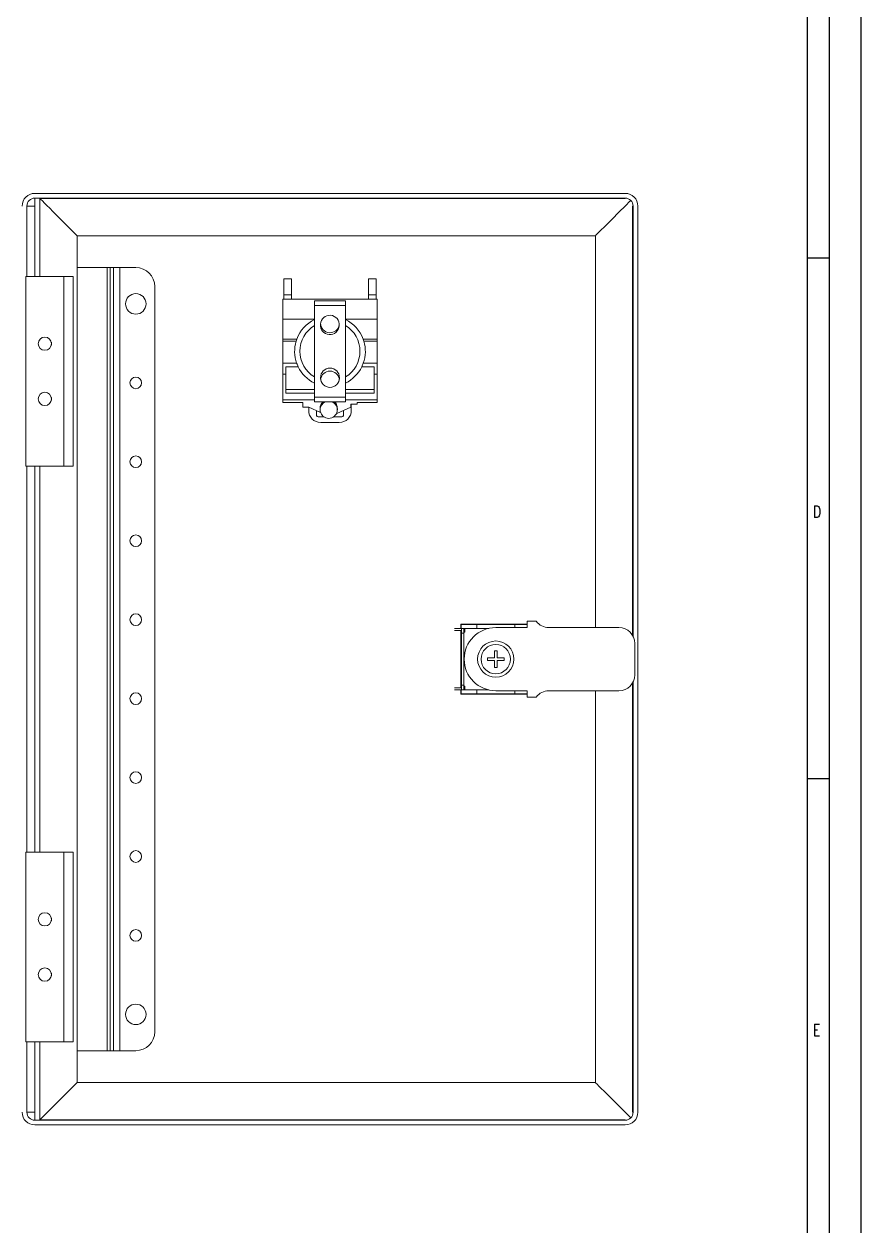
# Model space of a CAD drawing. Extents: x 4137 to 28680, y 2446 to 6814.
# Drawn here: x 11272.7 to 11537.8, y 3397.2 to 3777.8 of the extents above; entities that cross this region are included whole.
import ezdxf

# ---------------------------------------------------------------- set-up
doc = ezdxf.new("R2010")
doc.units = 0
doc.header["$LTSCALE"] = 0.5
doc.layers.get('0').update_dxf_attribs({"linetype": 'CONTINUOUS'})
doc.layers.add('DIM', color=5, linetype='CONTINUOUS')
doc.styles.get("Standard").update_dxf_attribs({"font": 'simplex.shx'})

msp = doc.modelspace()

# ---------------------------------------------------------------- linework, layer by layer
at = {"color": 7, "linetype": 'Continuous'}
for p, q in [((11537.8, 4215.32), (11537.8, 3027.32)), ((11537.8, 4215.32), (11537.8, 3027.32)), ((11527.8, 3037.32), (11527.8, 4205.32)), ((11527.8, 3037.32), (11527.8, 4205.32)), ((11520.8, 4198.32), (11520.8, 3145.32)), ((11520.8, 4198.32), (11520.8, 3145.32))]:
    msp.add_line(p, q, dxfattribs=at)
at = {"color": 7, "linetype": 'Continuous', "lineweight": 15}
for p, q in [((11463.13, 3724.17), (11276.13, 3724.17)), ((11463.13, 3724.17), (11276.13, 3724.17)), ((11463.13, 3722.67), (11276.13, 3722.67)), ((11463.13, 3722.67), (11276.13, 3722.67)), ((11277.68, 3722.67), (11277.68, 3697.82)), ((11277.68, 3722.67), (11277.68, 3697.82)), ((11277.77, 3722.54), (11277.99, 3722.67)), ((11277.77, 3722.54), (11277.99, 3722.67)), ((11463.13, 3722.67), (11463.13, 3722.54)), ((11463.13, 3722.67), (11463.13, 3722.54)), ((11273.63, 3720.17), (11273.63, 3697.82)), ((11273.63, 3720.17), (11276.13, 3720.17)), ((11273.63, 3720.17), (11273.63, 3697.82)), ((11273.63, 3720.17), (11276.13, 3720.17)), ((11463.13, 3722.54), (11277.77, 3722.54)), ((11463.13, 3722.54), (11277.77, 3722.54)), ((11465.49, 3584.12), (11465.49, 3720.17)), ((11465.63, 3720.17), (11465.49, 3720.17)), ((11465.49, 3584.12), (11465.49, 3720.17)), ((11465.63, 3720.17), (11465.49, 3720.17)), ((11465.63, 3583.85), (11465.63, 3720.17)), ((11465.63, 3583.85), (11465.63, 3720.17)), ((11467.13, 3433.17), (11467.13, 3720.17)), ((11467.13, 3433.17), (11467.13, 3720.17)), ((11289.58, 3710.72), (11453.68, 3710.72)), ((11289.58, 3442.62), (11289.58, 3710.72)), ((11289.58, 3710.72), (11453.68, 3710.72)), ((11289.58, 3442.62), (11289.58, 3710.72)), ((11453.68, 3710.72), (11453.68, 3586.67)), ((11453.68, 3710.72), (11453.68, 3586.67)), ((11289.58, 3700.67), (11299.02, 3700.67)), ((11289.58, 3700.67), (11299.02, 3700.67)), ((11299.02, 3700.67), (11299.02, 3452.67)), ((11299.02, 3700.67), (11300.01, 3700.67)), ((11299.02, 3700.67), (11299.02, 3452.67)), ((11299.02, 3700.67), (11300.01, 3700.67)), ((11300.01, 3452.67), (11300.01, 3700.67)), ((11300.01, 3700.67), (11301.04, 3700.67)), ((11300.01, 3452.67), (11300.01, 3700.67)), ((11300.01, 3700.67), (11301.04, 3700.67)), ((11301.04, 3700.67), (11301.04, 3452.67)), ((11301.04, 3700.67), (11303.03, 3700.67)), ((11301.04, 3700.67), (11301.04, 3452.67)), ((11301.04, 3700.67), (11303.03, 3700.67)), ((11303.03, 3452.67), (11303.03, 3700.67)), ((11303.03, 3700.67), (11308.13, 3700.67)), ((11303.03, 3452.67), (11303.03, 3700.67)), ((11303.03, 3700.67), (11308.13, 3700.67)), ((11273.33, 3637.82), (11273.33, 3697.82)), ((11273.33, 3697.82), (11285.33, 3697.82)), ((11273.33, 3637.82), (11273.33, 3697.82)), ((11273.33, 3697.82), (11285.33, 3697.82)), ((11285.33, 3697.82), (11285.33, 3637.82)), ((11288.33, 3697.82), (11285.33, 3697.82)), ((11285.33, 3697.82), (11285.33, 3637.82)), ((11288.33, 3697.82), (11285.33, 3697.82)), ((11288.33, 3637.82), (11288.33, 3697.82)), ((11288.33, 3637.82), (11288.33, 3697.82)), ((11354.96, 3697.07), (11354.96, 3692.07)), ((11357.46, 3697.07), (11354.96, 3697.07)), ((11354.96, 3697.07), (11354.96, 3692.07)), ((11357.46, 3697.07), (11354.96, 3697.07)), ((11357.46, 3692.07), (11357.46, 3697.07)), ((11357.46, 3692.07), (11357.46, 3697.07)), ((11384.29, 3697.07), (11381.79, 3697.07)), ((11381.79, 3697.07), (11381.79, 3692.07)), ((11384.29, 3697.07), (11381.79, 3697.07)), ((11381.79, 3697.07), (11381.79, 3692.07)), ((11384.29, 3692.07), (11384.29, 3697.07)), ((11384.29, 3692.07), (11384.29, 3697.07)), ((11314.13, 3694.67), (11314.13, 3458.67)), ((11314.13, 3694.67), (11314.13, 3458.67)), ((11354.68, 3690.67), (11384.58, 3690.67)), ((11354.68, 3684.37), (11354.68, 3690.67)), ((11354.68, 3690.67), (11384.58, 3690.67)), ((11354.68, 3684.37), (11354.68, 3690.67)), ((11357.46, 3692.07), (11354.96, 3692.07)), ((11354.96, 3692.07), (11354.96, 3690.67)), ((11357.46, 3692.07), (11354.96, 3692.07)), ((11354.96, 3692.07), (11354.96, 3690.67)), ((11357.46, 3690.67), (11357.46, 3692.07)), ((11357.46, 3690.67), (11357.46, 3692.07)), ((11364.73, 3690.17), (11364.73, 3688.67)), ((11374.53, 3690.17), (11364.73, 3690.17)), ((11364.73, 3690.17), (11364.73, 3688.67)), ((11374.53, 3690.17), (11364.73, 3690.17)), ((11364.73, 3688.67), (11364.73, 3659.67)), ((11374.53, 3688.67), (11364.73, 3688.67)), ((11364.73, 3688.67), (11364.73, 3659.67)), ((11374.53, 3688.67), (11364.73, 3688.67)), ((11374.53, 3690.17), (11374.53, 3688.67)), ((11374.53, 3690.17), (11374.53, 3688.67)), ((11374.53, 3688.67), (11374.53, 3659.67)), ((11374.53, 3688.67), (11374.53, 3659.67)), ((11384.29, 3692.07), (11381.79, 3692.07)), ((11381.79, 3692.07), (11381.79, 3690.67)), ((11384.29, 3692.07), (11381.79, 3692.07)), ((11381.79, 3692.07), (11381.79, 3690.67)), ((11384.29, 3690.67), (11384.29, 3692.07)), ((11384.29, 3690.67), (11384.29, 3692.07)), ((11384.58, 3690.67), (11384.58, 3684.37)), ((11384.58, 3690.67), (11384.58, 3684.37)), ((11364.73, 3684.37), (11354.68, 3684.37)), ((11354.68, 3684.37), (11354.68, 3678.05)), ((11364.73, 3684.37), (11354.68, 3684.37)), ((11354.68, 3684.37), (11354.68, 3678.05)), ((11374.53, 3684.37), (11384.58, 3684.37)), ((11374.53, 3684.37), (11384.58, 3684.37)), ((11384.58, 3684.37), (11384.58, 3678.05)), ((11384.58, 3684.37), (11384.58, 3678.05)), ((11281.38, 3676.12), (11281.38, 3677.03)), ((11281.38, 3676.12), (11281.38, 3677.03)), ((11359.12, 3678.05), (11354.68, 3678.05)), ((11354.68, 3677.34), (11354.68, 3678.05)), ((11359.12, 3678.05), (11354.68, 3678.05)), ((11354.68, 3677.34), (11354.68, 3678.05)), ((11354.68, 3677.34), (11358.89, 3677.34)), ((11354.68, 3677.34), (11354.68, 3670.42)), ((11354.68, 3677.34), (11358.89, 3677.34)), ((11354.68, 3677.34), (11354.68, 3670.42)), ((11384.58, 3678.05), (11380.13, 3678.05)), ((11384.58, 3678.05), (11380.13, 3678.05)), ((11380.37, 3677.34), (11384.58, 3677.34)), ((11380.37, 3677.34), (11384.58, 3677.34)), ((11384.58, 3678.05), (11384.58, 3677.34)), ((11384.58, 3678.05), (11384.58, 3677.34)), ((11384.58, 3677.34), (11384.58, 3670.42)), ((11384.58, 3677.34), (11384.58, 3670.42)), ((11354.68, 3670.42), (11354.68, 3666.97)), ((11354.68, 3670.42), (11359.07, 3670.42)), ((11354.68, 3670.42), (11354.68, 3666.97)), ((11354.68, 3670.42), (11359.07, 3670.42)), ((11380.18, 3670.42), (11384.58, 3670.42)), ((11380.18, 3670.42), (11384.58, 3670.42)), ((11384.58, 3670.42), (11384.58, 3666.97)), ((11384.58, 3670.42), (11384.58, 3666.97)), ((11354.68, 3666.97), (11354.68, 3658.75)), ((11354.68, 3666.97), (11355.61, 3666.97)), ((11354.68, 3666.97), (11354.68, 3658.75)), ((11354.68, 3666.97), (11355.61, 3666.97)), ((11355.61, 3669.27), (11355.61, 3666.97)), ((11359.56, 3669.27), (11355.61, 3669.27)), ((11355.61, 3669.27), (11355.61, 3666.97)), ((11359.56, 3669.27), (11355.61, 3669.27)), ((11355.61, 3666.97), (11355.61, 3660.87)), ((11355.61, 3666.97), (11355.61, 3660.87)), ((11383.66, 3669.27), (11379.7, 3669.27)), ((11383.66, 3669.27), (11379.7, 3669.27)), ((11383.66, 3666.97), (11383.66, 3669.27)), ((11383.66, 3666.97), (11383.66, 3669.27)), ((11383.66, 3660.87), (11383.66, 3666.97)), ((11383.66, 3666.97), (11384.58, 3666.97)), ((11383.66, 3660.87), (11383.66, 3666.97)), ((11383.66, 3666.97), (11384.58, 3666.97)), ((11384.58, 3666.97), (11384.58, 3658.75)), ((11384.58, 3666.97), (11384.58, 3658.75)), ((11355.61, 3662.07), (11364.73, 3662.07)), ((11355.61, 3662.07), (11364.73, 3662.07)), ((11374.53, 3662.07), (11383.66, 3662.07)), ((11374.53, 3662.07), (11383.66, 3662.07)), ((11281.38, 3658.62), (11281.38, 3659.53)), ((11281.38, 3658.62), (11281.38, 3659.53)), ((11364.73, 3658.75), (11354.68, 3658.75)), ((11354.68, 3657.97), (11354.68, 3658.75)), ((11364.73, 3658.75), (11354.68, 3658.75)), ((11354.68, 3657.97), (11354.68, 3658.75)), ((11354.68, 3657.97), (11360.98, 3657.97)), ((11354.68, 3657.97), (11360.98, 3657.97)), ((11355.61, 3660.87), (11364.73, 3660.87)), ((11355.61, 3660.87), (11364.73, 3660.87)), ((11360.98, 3656.47), (11360.98, 3657.97)), ((11360.98, 3656.47), (11360.98, 3657.97)), ((11364.73, 3659.67), (11364.73, 3658.17)), ((11374.53, 3659.67), (11364.73, 3659.67)), ((11364.73, 3659.67), (11364.73, 3658.17)), ((11374.53, 3659.67), (11364.73, 3659.67)), ((11374.53, 3658.17), (11364.73, 3658.17)), ((11374.53, 3658.17), (11364.73, 3658.17)), ((11371.23, 3657.92), (11371.23, 3658.17)), ((11371.23, 3657.92), (11371.23, 3658.17)), ((11374.53, 3660.87), (11383.66, 3660.87)), ((11374.53, 3660.87), (11383.66, 3660.87)), ((11374.53, 3659.67), (11374.53, 3658.17)), ((11374.53, 3659.67), (11374.53, 3658.17)), ((11384.58, 3658.75), (11374.53, 3658.75)), ((11384.58, 3658.75), (11374.53, 3658.75)), ((11378.28, 3657.97), (11384.58, 3657.97)), ((11378.28, 3657.47), (11378.28, 3657.97)), ((11378.28, 3657.97), (11384.58, 3657.97)), ((11378.28, 3657.47), (11378.28, 3657.97)), ((11384.58, 3658.75), (11384.58, 3657.97)), ((11384.58, 3658.75), (11384.58, 3657.97)), ((11360.98, 3656.47), (11362.98, 3656.47)), ((11360.98, 3656.47), (11362.98, 3656.47)), ((11362.88, 3656.47), (11362.88, 3655.39)), ((11362.88, 3656.47), (11362.88, 3655.39)), ((11362.98, 3656.47), (11366.65, 3654.77)), ((11362.98, 3656.47), (11366.65, 3654.77)), ((11365.38, 3653.87), (11365.38, 3655.36)), ((11365.38, 3653.87), (11365.38, 3655.36)), ((11366.5, 3656.09), (11366.5, 3655.66)), ((11366.5, 3656.09), (11366.5, 3655.66)), ((11371.85, 3654.42), (11371.58, 3654.3)), ((11371.85, 3654.42), (11371.58, 3654.3)), ((11371.85, 3654.42), (11371.65, 3654.42)), ((11371.85, 3654.42), (11371.65, 3654.42)), ((11371.85, 3654.42), (11376.28, 3656.47)), ((11371.85, 3654.42), (11376.28, 3656.47)), ((11371.96, 3655.66), (11371.96, 3656.09)), ((11371.96, 3655.66), (11371.96, 3656.09)), ((11373.88, 3655.36), (11373.88, 3653.87)), ((11373.88, 3655.36), (11373.88, 3653.87)), ((11376.28, 3657.47), (11378.28, 3657.47)), ((11376.28, 3657.47), (11376.28, 3656.47)), ((11376.28, 3657.47), (11378.28, 3657.47)), ((11376.28, 3657.47), (11376.28, 3656.47)), ((11376.38, 3655.39), (11376.38, 3657.47)), ((11376.38, 3655.39), (11376.38, 3657.47)), ((11367.78, 3653.37), (11365.88, 3653.37)), ((11367.78, 3653.37), (11365.88, 3653.37)), ((11366.68, 3651.59), (11372.58, 3651.59)), ((11366.68, 3651.59), (11372.58, 3651.59)), ((11373.38, 3653.37), (11370.67, 3653.37)), ((11373.38, 3653.37), (11370.67, 3653.37)), ((11285.33, 3637.82), (11273.33, 3637.82)), ((11285.33, 3637.82), (11273.33, 3637.82)), ((11273.63, 3637.82), (11273.63, 3515.52)), ((11273.63, 3637.82), (11273.63, 3515.52)), ((11277.68, 3637.82), (11277.68, 3515.52)), ((11277.68, 3637.82), (11277.68, 3515.52)), ((11285.33, 3637.82), (11288.33, 3637.82)), ((11285.33, 3637.82), (11288.33, 3637.82)), ((11411.28, 3586.42), (11409.09, 3586.42)), ((11411.28, 3586.42), (11409.09, 3586.42)), ((11409.09, 3585.72), (11411.28, 3585.72)), ((11409.09, 3585.72), (11411.28, 3585.72)), ((11411.08, 3587.72), (11432.13, 3587.72)), ((11411.08, 3586.42), (11411.08, 3587.72)), ((11411.08, 3587.72), (11432.13, 3587.72)), ((11411.08, 3586.42), (11411.08, 3587.72)), ((11411.08, 3567.62), (11411.08, 3585.72)), ((11411.08, 3567.62), (11411.08, 3585.72)), ((11416.13, 3587.67), (11411.13, 3587.67)), ((11411.13, 3587.67), (11411.13, 3586.42)), ((11416.13, 3587.67), (11411.13, 3587.67)), ((11411.13, 3587.67), (11411.13, 3586.42)), ((11411.13, 3585.72), (11411.13, 3582.67)), ((11411.13, 3585.72), (11411.13, 3582.67)), ((11411.98, 3586.42), (11411.28, 3586.42)), ((11411.28, 3586.42), (11411.28, 3584.92)), ((11411.98, 3586.42), (11411.28, 3586.42)), ((11411.28, 3586.42), (11411.28, 3584.92)), ((11411.98, 3584.92), (11411.98, 3586.42)), ((11412.38, 3586.42), (11411.98, 3586.42)), ((11411.98, 3584.92), (11411.98, 3586.42)), ((11412.38, 3586.42), (11411.98, 3586.42)), ((11411.98, 3585.72), (11412.38, 3585.72)), ((11411.98, 3585.72), (11412.38, 3585.72)), ((11412.38, 3585.22), (11412.38, 3586.42)), ((11412.38, 3586.42), (11419.91, 3586.42)), ((11412.38, 3585.22), (11412.38, 3586.42)), ((11412.38, 3586.42), (11419.91, 3586.42)), ((11416.13, 3586.42), (11416.13, 3587.67)), ((11416.13, 3587.67), (11428.13, 3587.67)), ((11416.13, 3586.42), (11416.13, 3587.67)), ((11416.13, 3587.67), (11428.13, 3587.67)), ((11422.13, 3586.67), (11432.13, 3586.67)), ((11422.13, 3586.67), (11432.13, 3586.67)), ((11428.13, 3586.67), (11428.13, 3587.67)), ((11432.13, 3587.67), (11428.13, 3587.67)), ((11428.13, 3586.67), (11428.13, 3587.67)), ((11432.13, 3587.67), (11428.13, 3587.67)), ((11432.13, 3586.67), (11432.13, 3588.67)), ((11432.13, 3588.67), (11434.93, 3588.67)), ((11432.13, 3586.67), (11432.13, 3588.67)), ((11432.13, 3588.67), (11434.93, 3588.67)), ((11438.93, 3586.67), (11461.13, 3586.67)), ((11438.93, 3586.67), (11461.13, 3586.67)), ((11411.13, 3570.67), (11411.13, 3582.67)), ((11411.13, 3582.67), (11411.28, 3582.67)), ((11411.13, 3570.67), (11411.13, 3582.67)), ((11411.13, 3582.67), (11411.28, 3582.67)), ((11411.28, 3584.92), (11411.98, 3584.92)), ((11411.28, 3584.92), (11411.28, 3568.42)), ((11411.28, 3584.92), (11411.98, 3584.92)), ((11411.28, 3584.92), (11411.28, 3568.42)), ((11411.98, 3585.22), (11412.38, 3585.22)), ((11411.98, 3585.22), (11412.38, 3585.22)), ((11411.98, 3568.42), (11411.98, 3584.92)), ((11411.98, 3568.42), (11411.98, 3584.92)), ((11422.53, 3579.32), (11421.73, 3579.32)), ((11421.73, 3579.32), (11421.73, 3577.07)), ((11422.53, 3579.32), (11421.73, 3579.32)), ((11421.73, 3579.32), (11421.73, 3577.07)), ((11422.53, 3577.07), (11422.53, 3579.32)), ((11422.53, 3577.07), (11422.53, 3579.32)), ((11466.13, 3581.67), (11466.13, 3571.67)), ((11466.13, 3581.67), (11466.13, 3571.67)), ((11421.73, 3577.07), (11419.48, 3577.07)), ((11419.48, 3577.07), (11419.48, 3576.27)), ((11421.73, 3577.07), (11419.48, 3577.07)), ((11419.48, 3577.07), (11419.48, 3576.27)), ((11419.48, 3576.27), (11421.73, 3576.27)), ((11419.48, 3576.27), (11421.73, 3576.27)), ((11421.73, 3576.27), (11421.73, 3574.02)), ((11421.73, 3576.27), (11421.73, 3574.02)), ((11424.78, 3577.07), (11422.53, 3577.07)), ((11424.78, 3577.07), (11422.53, 3577.07)), ((11422.53, 3574.02), (11422.53, 3576.27)), ((11422.53, 3576.27), (11424.78, 3576.27)), ((11422.53, 3574.02), (11422.53, 3576.27)), ((11422.53, 3576.27), (11424.78, 3576.27)), ((11424.78, 3576.27), (11424.78, 3577.07)), ((11424.78, 3576.27), (11424.78, 3577.07)), ((11411.28, 3570.67), (11411.13, 3570.67)), ((11411.13, 3570.67), (11411.13, 3567.62)), ((11411.28, 3570.67), (11411.13, 3570.67)), ((11411.13, 3570.67), (11411.13, 3567.62)), ((11421.73, 3574.02), (11422.53, 3574.02)), ((11421.73, 3574.02), (11422.53, 3574.02)), ((11411.28, 3567.62), (11409.09, 3567.62)), ((11411.28, 3567.62), (11409.09, 3567.62)), ((11409.09, 3566.92), (11411.28, 3566.92)), ((11409.09, 3566.92), (11411.28, 3566.92)), ((11411.08, 3565.62), (11411.08, 3566.92)), ((11411.08, 3565.62), (11411.08, 3566.92)), ((11411.13, 3566.92), (11411.13, 3565.67)), ((11411.13, 3566.92), (11411.13, 3565.67)), ((11411.98, 3568.42), (11411.28, 3568.42)), ((11411.28, 3568.42), (11411.28, 3566.92)), ((11411.98, 3568.42), (11411.28, 3568.42)), ((11411.28, 3568.42), (11411.28, 3566.92)), ((11411.28, 3566.92), (11411.98, 3566.92)), ((11411.28, 3566.92), (11411.98, 3566.92)), ((11411.98, 3566.92), (11411.98, 3568.42)), ((11411.98, 3566.92), (11411.98, 3568.42)), ((11412.38, 3568.12), (11411.98, 3568.12)), ((11412.38, 3568.12), (11411.98, 3568.12)), ((11412.38, 3567.62), (11411.98, 3567.62)), ((11412.38, 3567.62), (11411.98, 3567.62)), ((11411.98, 3566.92), (11412.38, 3566.92)), ((11411.98, 3566.92), (11412.38, 3566.92)), ((11412.38, 3566.92), (11412.38, 3568.12)), ((11412.38, 3566.92), (11412.38, 3568.12)), ((11419.91, 3566.92), (11412.38, 3566.92)), ((11419.91, 3566.92), (11412.38, 3566.92)), ((11416.13, 3566.92), (11416.13, 3565.67)), ((11416.13, 3566.92), (11416.13, 3565.67)), ((11432.13, 3566.67), (11422.13, 3566.67)), ((11432.13, 3566.67), (11422.13, 3566.67)), ((11428.13, 3566.67), (11428.13, 3565.67)), ((11428.13, 3566.67), (11428.13, 3565.67)), ((11432.13, 3564.67), (11432.13, 3566.67)), ((11432.13, 3564.67), (11432.13, 3566.67)), ((11461.13, 3566.67), (11438.93, 3566.67)), ((11461.13, 3566.67), (11438.93, 3566.67)), ((11453.68, 3566.67), (11453.68, 3442.62)), ((11453.68, 3566.67), (11453.68, 3442.62)), ((11465.49, 3433.17), (11465.49, 3569.23)), ((11465.49, 3433.17), (11465.49, 3569.23)), ((11465.63, 3433.17), (11465.63, 3569.49)), ((11465.63, 3433.17), (11465.63, 3569.49)), ((11432.13, 3565.62), (11411.08, 3565.62)), ((11432.13, 3565.62), (11411.08, 3565.62)), ((11411.13, 3565.67), (11416.13, 3565.67)), ((11411.13, 3565.67), (11416.13, 3565.67)), ((11428.13, 3565.67), (11416.13, 3565.67)), ((11428.13, 3565.67), (11416.13, 3565.67)), ((11428.13, 3565.67), (11432.13, 3565.67)), ((11428.13, 3565.67), (11432.13, 3565.67)), ((11434.93, 3564.67), (11432.13, 3564.67)), ((11434.93, 3564.67), (11432.13, 3564.67)), ((11273.33, 3455.52), (11273.33, 3515.52)), ((11273.33, 3515.52), (11285.33, 3515.52)), ((11273.33, 3455.52), (11273.33, 3515.52)), ((11273.33, 3515.52), (11285.33, 3515.52)), ((11285.33, 3515.52), (11285.33, 3455.52)), ((11288.33, 3515.52), (11285.33, 3515.52)), ((11285.33, 3515.52), (11285.33, 3455.52)), ((11288.33, 3515.52), (11285.33, 3515.52)), ((11288.33, 3455.52), (11288.33, 3515.52)), ((11288.33, 3455.52), (11288.33, 3515.52)), ((11281.38, 3493.82), (11281.38, 3494.73)), ((11281.38, 3493.82), (11281.38, 3494.73)), ((11281.38, 3476.32), (11281.38, 3477.23)), ((11281.38, 3476.32), (11281.38, 3477.23)), ((11285.33, 3455.52), (11273.33, 3455.52)), ((11285.33, 3455.52), (11273.33, 3455.52)), ((11273.63, 3455.52), (11273.63, 3433.17)), ((11273.63, 3455.52), (11273.63, 3433.17)), ((11277.68, 3455.52), (11277.68, 3430.67)), ((11277.68, 3455.52), (11277.68, 3430.67)), ((11285.33, 3455.52), (11288.33, 3455.52)), ((11285.33, 3455.52), (11288.33, 3455.52)), ((11289.58, 3452.67), (11299.02, 3452.67)), ((11289.58, 3452.67), (11299.02, 3452.67)), ((11300.01, 3452.67), (11299.02, 3452.67)), ((11300.01, 3452.67), (11299.02, 3452.67)), ((11300.01, 3452.67), (11301.04, 3452.67)), ((11300.01, 3452.67), (11301.04, 3452.67)), ((11301.04, 3452.67), (11303.03, 3452.67)), ((11301.04, 3452.67), (11303.03, 3452.67)), ((11303.03, 3452.67), (11308.13, 3452.67)), ((11303.03, 3452.67), (11308.13, 3452.67)), ((11453.68, 3442.62), (11289.58, 3442.62)), ((11453.68, 3442.62), (11289.58, 3442.62)), ((11273.63, 3433.17), (11276.13, 3433.17)), ((11273.63, 3433.17), (11276.13, 3433.17)), ((11276.13, 3430.67), (11276.13, 3433.17)), ((11276.13, 3430.67), (11276.13, 3433.17)), ((11276.13, 3430.67), (11463.13, 3430.67)), ((11276.13, 3430.67), (11463.13, 3430.67)), ((11277.99, 3430.67), (11277.77, 3430.81)), ((11277.77, 3430.81), (11463.13, 3430.81)), ((11277.99, 3430.67), (11277.77, 3430.81)), ((11277.77, 3430.81), (11463.13, 3430.81)), ((11463.13, 3430.67), (11463.13, 3430.81)), ((11463.13, 3430.67), (11463.13, 3430.81)), ((11465.63, 3433.17), (11465.49, 3433.17)), ((11465.63, 3433.17), (11465.49, 3433.17)), ((11276.13, 3429.17), (11463.13, 3429.17)), ((11276.13, 3429.17), (11463.13, 3429.17))]:
    msp.add_line(p, q, dxfattribs=at)
at = {"color": 8, "linetype": 'Continuous', "lineweight": 15}
for p, q in [((11276.13, 3720.17), (11276.13, 3697.82)), ((11276.13, 3720.17), (11276.13, 3697.82)), ((11276.13, 3637.82), (11276.13, 3515.52)), ((11276.13, 3637.82), (11276.13, 3515.52)), ((11276.13, 3455.52), (11276.13, 3433.17)), ((11276.13, 3455.52), (11276.13, 3433.17))]:
    msp.add_line(p, q, dxfattribs=at)
at = {"color": 7, "linetype": 'Continuous', "lineweight": 15, "flags": 128}
for points in [[(11289.58, 3710.72), (11289.39, 3710.91), (11289.02, 3711.28), (11288.47, 3711.83), (11287.78, 3712.53), (11286.95, 3713.36), (11286.01, 3714.29), (11285, 3715.3), (11283.94, 3716.36), (11282.88, 3717.42), (11281.84, 3718.47), (11280.85, 3719.45), (11279.96, 3720.35), (11279.18, 3721.12), (11278.54, 3721.76), (11278.06, 3722.24), (11277.77, 3722.54)], [(11289.58, 3710.72), (11289.39, 3710.91), (11289.02, 3711.28), (11288.47, 3711.83), (11287.78, 3712.53), (11286.95, 3713.36), (11286.01, 3714.29), (11285, 3715.3), (11283.94, 3716.36), (11282.88, 3717.42), (11281.84, 3718.47), (11280.85, 3719.45), (11279.96, 3720.35), (11279.18, 3721.12), (11278.54, 3721.76), (11278.06, 3722.24), (11277.77, 3722.54)], [(11464.9, 3721.94), (11464.3, 3721.34), (11463.54, 3720.59), (11462.65, 3719.7), (11461.66, 3718.71), (11460.61, 3717.65), (11459.52, 3716.56), (11458.43, 3715.48), (11457.39, 3714.43), (11456.42, 3713.46), (11455.55, 3712.6), (11454.83, 3711.87), (11454.26, 3711.31), (11453.87, 3710.92), (11453.68, 3710.72)], [(11464.9, 3721.94), (11464.3, 3721.34), (11463.54, 3720.59), (11462.65, 3719.7), (11461.66, 3718.71), (11460.61, 3717.65), (11459.52, 3716.56), (11458.43, 3715.48), (11457.39, 3714.43), (11456.42, 3713.46), (11455.55, 3712.6), (11454.83, 3711.87), (11454.26, 3711.31), (11453.87, 3710.92), (11453.68, 3710.72)], [(11277.77, 3430.81), (11278.06, 3431.11), (11278.54, 3431.59), (11279.18, 3432.22), (11279.96, 3433), (11280.85, 3433.9), (11281.84, 3434.88), (11282.88, 3435.92), (11283.94, 3436.99), (11285, 3438.05), (11286.01, 3439.06), (11286.95, 3439.99), (11287.78, 3440.82), (11288.47, 3441.52), (11289.02, 3442.06), (11289.39, 3442.44), (11289.58, 3442.62)], [(11277.77, 3430.81), (11278.06, 3431.11), (11278.54, 3431.59), (11279.18, 3432.22), (11279.96, 3433), (11280.85, 3433.9), (11281.84, 3434.88), (11282.88, 3435.92), (11283.94, 3436.99), (11285, 3438.05), (11286.01, 3439.06), (11286.95, 3439.99), (11287.78, 3440.82), (11288.47, 3441.52), (11289.02, 3442.06), (11289.39, 3442.44), (11289.58, 3442.62)], [(11464.9, 3431.41), (11464.3, 3432.01), (11463.54, 3432.76), (11462.65, 3433.65), (11461.66, 3434.64), (11460.61, 3435.69), (11459.52, 3436.78), (11458.43, 3437.87), (11457.39, 3438.91), (11456.42, 3439.88), (11455.55, 3440.75), (11454.83, 3441.47), (11454.26, 3442.04), (11453.87, 3442.43), (11453.68, 3442.62)], [(11464.9, 3431.41), (11464.3, 3432.01), (11463.54, 3432.76), (11462.65, 3433.65), (11461.66, 3434.64), (11460.61, 3435.69), (11459.52, 3436.78), (11458.43, 3437.87), (11457.39, 3438.91), (11456.42, 3439.88), (11455.55, 3440.75), (11454.83, 3441.47), (11454.26, 3442.04), (11453.87, 3442.43), (11453.68, 3442.62)]]:
    msp.add_lwpolyline(points, dxfattribs=at)
at = {"color": 7, "linetype": 'Continuous', "lineweight": 15}
for centre, radius in [((11308.13, 3689.17), 3.25), ((11308.13, 3689.17), 3.25), ((11279.33, 3676.57), 2.1), ((11279.33, 3676.57), 2.1), ((11308.13, 3664.17), 1.85), ((11308.13, 3664.17), 1.85), ((11279.33, 3659.07), 2.1), ((11279.33, 3659.07), 2.1), ((11308.13, 3639.17), 1.85), ((11308.13, 3639.17), 1.85), ((11308.13, 3614.17), 1.85), ((11308.13, 3614.17), 1.85), ((11308.13, 3589.17), 1.85), ((11308.13, 3589.17), 1.85), ((11422.13, 3576.67), 5.75), ((11422.13, 3576.67), 5.75), ((11422.13, 3576.67), 4.65), ((11422.13, 3576.67), 4.65), ((11308.13, 3564.17), 1.85), ((11308.13, 3564.17), 1.85), ((11308.13, 3539.17), 1.85), ((11308.13, 3539.17), 1.85), ((11308.13, 3514.17), 1.85), ((11308.13, 3514.17), 1.85), ((11279.33, 3494.27), 2.1), ((11279.33, 3494.27), 2.1), ((11308.13, 3489.17), 1.85), ((11308.13, 3489.17), 1.85), ((11279.33, 3476.77), 2.1), ((11279.33, 3476.77), 2.1), ((11308.13, 3464.17), 3.25), ((11308.13, 3464.17), 3.25)]:
    msp.add_circle(centre, radius, dxfattribs=at)
for centre, radius, start, end in [((11276.13, 3720.17), 4, 90, 180), ((11276.13, 3720.17), 4, 90, 180), ((11276.13, 3720.17), 2.5, 90, 180), ((11276.13, 3720.17), 2.5, 90, 180), ((11463.13, 3720.17), 4, 0, 90), ((11463.13, 3720.17), 4, 0, 90), ((11463.13, 3720.17), 2.5, 0, 90), ((11463.13, 3720.17), 2.5, 0, 90), ((11308.13, 3694.67), 6, 0, 90), ((11308.13, 3694.67), 6, 0, 90), ((11369.63, 3674.17), 11.2, 115.9445, 159.7293), ((11369.63, 3674.17), 11.2, 115.9445, 159.7293), ((11369.63, 3674.17), 9.5, 121.0502, 180), ((11369.63, 3674.17), 9.5, 121.0502, 180), ((11369.63, 3683.05), 3, 180.968, 350.0094), ((11369.63, 3683.05), 3, 180.968, 350.0094), ((11369.63, 3674.17), 11.2, 20.2707, 64.0555), ((11369.63, 3674.17), 11.2, 20.2707, 64.0555), ((11369.63, 3674.17), 9.5, 301.0502, 58.9498), ((11369.63, 3674.17), 9.5, 301.0502, 58.9498), ((11369.63, 3674.17), 11.2, 163.5662, 199.5617), ((11369.63, 3674.17), 11.2, 163.5662, 199.5617), ((11369.63, 3674.17), 11.2, 159.7293, 163.5662), ((11369.63, 3674.17), 11.2, 159.7293, 163.5662), ((11369.63, 3674.17), 11.2, 16.4338, 20.2707), ((11369.63, 3674.17), 11.2, 16.4338, 20.2707), ((11369.63, 3674.17), 11.2, 340.4383, 16.4338), ((11369.63, 3674.17), 11.2, 340.4383, 16.4338), ((11369.63, 3674.17), 9.5, 180, 238.9498), ((11369.63, 3674.17), 9.5, 180, 238.9498), ((11369.63, 3674.17), 11.2, 199.5617, 205.9445), ((11369.63, 3674.17), 11.2, 199.5617, 205.9445), ((11369.63, 3674.17), 11.2, 334.0555, 340.4383), ((11369.63, 3674.17), 11.2, 334.0555, 340.4383), ((11369.63, 3674.17), 11.2, 205.9445, 244.0555), ((11369.63, 3674.17), 11.2, 205.9445, 244.0555), ((11369.6, 3664.89), 2.98, 89.5548, 171.2655), ((11369.6, 3664.89), 2.98, 89.5548, 171.2655), ((11369.65, 3664.89), 2.98, 8.7974, 90.3823), ((11369.65, 3664.89), 2.98, 8.7974, 90.3823), ((11369.63, 3674.17), 11.2, 295.9445, 334.0555), ((11369.63, 3674.17), 11.2, 295.9445, 334.0555), ((11369.17, 3656.09), 2.67, 129.9905, 179.9272), ((11369.17, 3656.09), 2.67, 129.9905, 179.9272), ((11369.23, 3655.64), 2.71, 110.6961, 69.3039), ((11369.23, 3655.64), 2.71, 110.6961, 69.3039), ((11369.28, 3656.08), 2.67, 0.1106, 51.368), ((11369.28, 3656.08), 2.67, 0.1106, 51.368), ((11366.68, 3655.39), 3.8, 180, 270), ((11366.68, 3655.39), 3.8, 180, 270), ((11372.58, 3655.39), 3.8, 270, 0), ((11372.58, 3655.39), 3.8, 270, 0), ((11365.88, 3653.87), 0.5, 180, 270), ((11365.88, 3653.87), 0.5, 180, 270), ((11373.38, 3653.87), 0.5, 270, 0), ((11373.38, 3653.87), 0.5, 270, 0), ((11422.13, 3576.67), 10, 90, 270), ((11422.13, 3576.67), 10, 90, 270), ((11438.93, 3591.67), 5, 216.8699, 270), ((11438.93, 3591.67), 5, 216.8699, 270), ((11461.13, 3581.67), 5, 0, 90), ((11461.13, 3581.67), 5, 0, 90), ((11461.13, 3571.67), 5, 270, 0), ((11461.13, 3571.67), 5, 270, 0), ((11438.93, 3561.67), 5, 90, 143.1301), ((11438.93, 3561.67), 5, 90, 143.1301), ((11308.13, 3458.67), 6, 270, 0), ((11308.13, 3458.67), 6, 270, 0), ((11276.13, 3433.17), 4, 180, 270), ((11276.13, 3433.17), 4, 180, 270), ((11276.13, 3433.17), 2.5, 180, 270), ((11276.13, 3433.17), 2.5, 180, 270), ((11463.13, 3433.17), 4, 270, 0), ((11463.13, 3433.17), 2.5, 270, 0), ((11463.13, 3433.17), 4, 270, 0), ((11463.13, 3433.17), 2.5, 270, 0)]:
    msp.add_arc(centre, radius, start, end, dxfattribs=at)
for centre, major_axis, ratio in [((11369.59, 3682.51), (-0.24, -3.05), 0.981207), ((11369.59, 3682.51), (-0.24, -3.05), 0.981207), ((11369.63, 3665.79), (0, 3.05), 0.984808), ((11369.63, 3665.79), (0, 3.05), 0.984808)]:
    msp.add_ellipse(centre, major_axis=major_axis, ratio=ratio, dxfattribs=at)
msp.add_ellipse((11369.57, 3657.12), major_axis=(-1.3, 1.66), ratio=0.993999, start_param=4.132601, end_param=4.571537, dxfattribs=at)
msp.add_ellipse((11369.57, 3657.12), major_axis=(-1.3, 1.66), ratio=0.993999, start_param=4.132601, end_param=4.571537, dxfattribs=at)
msp.add_open_spline([(11276.13, 3720.17), (11276.13, 3720.46), (11276.13, 3721.02), (11276.13, 3721.77), (11276.13, 3722.33), (11276.13, 3722.62), (11276.13, 3722.67), (11276.13, 3722.67), (11276.13, 3722.67)], degree=3, knots=[0, 0, 0, 0, 0.214696, 0.429387, 0.64408, 0.858775, 0.999975, 1, 1, 1, 1], dxfattribs=at)
msp.add_open_spline([(11276.13, 3720.17), (11276.13, 3720.46), (11276.13, 3721.02), (11276.13, 3721.77), (11276.13, 3722.33), (11276.13, 3722.62), (11276.13, 3722.67), (11276.13, 3722.67), (11276.13, 3722.67)], degree=3, knots=[0, 0, 0, 0, 0.214696, 0.429387, 0.64408, 0.858775, 0.999975, 1, 1, 1, 1], dxfattribs=at)
at = {"layer": 'DIM', "color": 7, "linetype": 'Continuous'}
for p, q in [((11520.8, 3703.75), (11527.8, 3703.75)), ((11520.8, 3703.75), (11527.8, 3703.75)), ((11520.8, 3538.89), (11527.8, 3538.89)), ((11520.8, 3538.89), (11527.8, 3538.89))]:
    msp.add_line(p, q, dxfattribs=at)

# ---------------------------------------------------------------- texts
at = {"layer": 'DIM', "color": 7, "width": 0.75}
for s, p in [('D', (11522.65, 3621.53)), ('D', (11522.65, 3621.53)), ('E', (11522.65, 3457.33)), ('E', (11522.65, 3457.33))]:
    msp.add_text(s, height=3.7, dxfattribs=at).set_placement(p)

doc.saveas('drawing.dxf')
